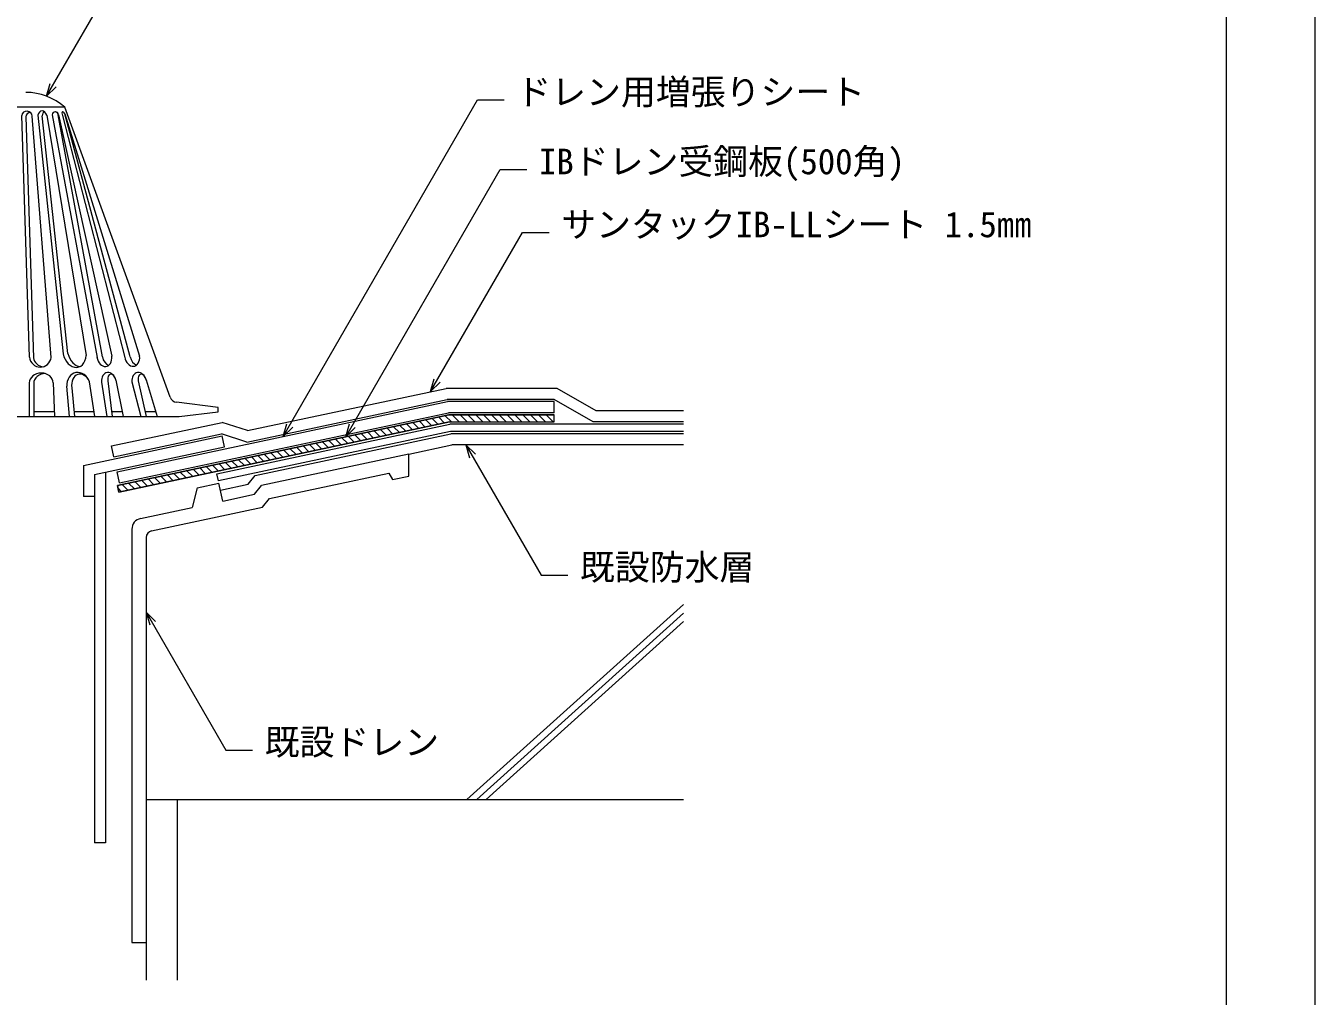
# Model space of a CAD drawing. Units: millimetres, scale not verified. Extents: x -840 to 840, y -594 to 594.
# Drawn here: x 258 to 840, y -307 to 131 of the extents above; entities that cross this region are included whole.
import ezdxf
from ezdxf.enums import TextEntityAlignment as Align

# ---------------------------------------------------------------- set-up
doc = ezdxf.new("R2010")
doc.units = ezdxf.units.MM
doc.header["$LTSCALE"] = 2
for name, color, linetype, lineweight in [('0-0_実線', 7, 'Continuous', 9), ('0-1_躯体', 7, 'Continuous', 9), ('0-2_部材(ﾄﾞﾚﾝ)', 4, 'Continuous', 9), ('0-5_緩衝フォーム', 7, 'Continuous', 9), ('0-6_部材(積層鋼板)', 4, 'Continuous', 9), ('0-7_増張りシート', 7, 'Continuous', 9), ('0-8_IBｼｰﾄ', 7, 'Continuous', 9), ('0-9_寸法線', 7, 'Continuous', 9), ('0-A_文字', 5, 'Continuous', 9), ('0-B_輪郭線', 2, 'Continuous', 9), ('0-C_図面枠', 7, 'Continuous', 9)]:
    doc.layers.add(name, color=color, linetype=linetype, lineweight=lineweight)
doc.styles.add('ＭＳ ゴシック', font='')
doc.styles.get('ＭＳ ゴシック').set_extended_font_data('MS Gothic')

msp = doc.modelspace()

# ---------------------------------------------------------------- linework, layer by layer
at = {"layer": '0-0_実線'}
for p, q in [((361.587, -71.873), (449.909, -53.099)), ((430.915, -62.248), (450.435, -58.099)), ((554.922, -53.099), (449.909, -53.099)), ((554.922, -58.099), (450.435, -58.099)), ((358.475, -75.857), (361.587, -71.873)), ((345.92, -78.526), (358.475, -75.857))]:
    msp.add_line(p, q, dxfattribs=at)
at = {"layer": '0-1_躯体'}
for p, q in [((554.922, -130.064), (457.167, -218.018)), ((554.922, -133.98), (461.613, -218.018)), ((554.922, -137.798), (465.798, -218.018)), ((312.46, -218.018), (554.922, -218.018)), ((326.46, -218.018), (326.46, -299.518)), ((312.46, -282.518), (312.46, -299.518))]:
    msp.add_line(p, q, dxfattribs=at)
at = {"layer": '0-2_部材(ﾄﾞﾚﾝ)'}
for p, q in [((275.684, 94.185), (249.922, 94.185)), ((323.297, -36.631), (275.684, 94.185)), ((259.769, -18.592), (256.27, 90.478)), ((258.107, 89.927), (261.522, -18.766)), ((269.576, -18.653), (260.955, 90.208)), ((263.59, 90.59), (274.81, -15.728)), ((277.124, -16.863), (265.459, 90.383)), ((267.528, 90.608), (285.366, -17.759)), ((270.005, 90.836), (290.242, -18.616)), ((292.666, -18.436), (272.667, 90.836)), ((272.928, 90.836), (296.946, -18.117)), ((274.606, 90.48), (302.824, -18.755)), ((275.695, 91.154), (309.483, -18.025)), ((305.202, -18.344), (275.695, 91.154)), ((298.738, -28.944), (301.986, -45.365)), ((312.398, -28.818), (317.337, -45.365)), ((259.679, -30.18), (259.679, -45.365)), ((261.679, -30.465), (261.679, -45.365)), ((270.498, -30.183), (271.064, -45.365)), ((277.797, -45.365), (276.649, -31.622)), ((278.853, -32.315), (280.075, -45.365)), ((289.318, -45.365), (286.877, -29.654)), ((292.313, -29.743), (294.601, -45.365)), ((295.084, -29.164), (297.14, -45.365)), ((305.999, -29.651), (309.952, -45.365)), ((308.769, -29.164), (312.491, -45.365)), ((344.922, -41.211), (326.16, -38.908)), ((249.922, -45.365), (327.381, -45.365)), ((270.983, -43.185), (261.679, -43.185)), ((288.979, -43.185), (279.871, -43.185)), ((294.282, -43.185), (294.28, -43.185)), ((301.549, -43.185), (296.863, -43.185)), ((316.676, -43.185), (311.99, -43.185)), ((327.381, -45.365), (344.922, -43.211)), ((344.922, -43.211), (344.922, -41.211)), ((284.091, -67.387), (346.682, -54.083)), ((347.721, -58.974), (346.682, -54.083)), ((289.091, -71.436), (347.721, -58.974)), ((284.091, -67.387), (284.091, -81.436)), ((289.091, -71.436), (289.091, -81.436)), ((289.091, -71.436), (289.091, -237.605)), ((289.091, -81.436), (284.091, -81.436))]:
    msp.add_line(p, q, dxfattribs=at)
at = {"layer": '0-2_部材(ﾄﾞﾚﾝ)', "color": 6}
for p, q in [((430.915, -62.248), (364.407, -76.385)), ((430.915, -72.216), (430.915, -62.248)), ((335.484, -77.524), (345.265, -75.444)), ((346.96, -83.416), (345.265, -75.444)), ((368.073, -82.251), (421.871, -70.816)), ((421.871, -70.816), (423.579, -73.776)), ((423.579, -73.776), (430.915, -72.216)), ((335.484, -77.524), (333.116, -86.359)), ((346.96, -83.416), (361.294, -80.369)), ((361.294, -80.369), (364.407, -76.385)), ((309.92, -91.289), (333.116, -86.359)), ((314.836, -96.89), (364.96, -86.236)), ((364.96, -86.236), (368.073, -82.251)), ((305.96, -96.18), (305.96, -282.518)), ((312.46, -99.824), (312.46, -282.518)), ((305.96, -282.518), (312.46, -282.518))]:
    msp.add_line(p, q, dxfattribs=at)
at = {"layer": '0-2_部材(ﾄﾞﾚﾝ)'}
msp.add_lwpolyline([(294.091, -70.373), (294.091, -237.605), (289.091, -237.605)], dxfattribs=at)
for centre, radius, start, end in [((258.097, 74.451), 26.434, 48.29134, 90), ((326.586, -35.434), 3.5, 200, 263)]:
    msp.add_arc(centre, radius, start, end, dxfattribs=at)
at = {"layer": '0-2_部材(ﾄﾞﾚﾝ)', "color": 6}
for centre, radius in [((310.96, -96.18), 5), ((315.46, -99.824), 3)]:
    msp.add_arc(centre, radius, 102, 180, dxfattribs=at)
at = {"layer": '0-2_部材(ﾄﾞﾚﾝ)'}
for centre, major_axis, ratio, start_param, end_param in [((258.611, 90.323), (2.348, 0), 0.886924, 6.2279193, 9.3499522), ((260.522, 89.766), (2.423, 0), 0.859411, 1.6928193, 3.0643808), ((265.596, 90.022), (0.447, -2.444), 0.810796, 1.663069, 4.3328539), ((267.282, 89.729), (0.447, -2.444), 0.73303, 3.2951151, 4.3107106), ((271.467, 90.662), (0.373, -1.429), 0.99649, 1.434373, 4.3396456), ((271.205, 90.662), (0.373, -1.429), 0.99649, 1.434373, 2.7980928), ((275.407, 90.211), (0.775, -1.927), 0.320891, 1.9496208, 4.4450345), ((280.088, -16.16), (-1.642, 6.889), 0.730751, 1.3365267, 4.309097), ((281.801, -15.748), (-1.642, 6.889), 0.678922, 1.5707963, 2.9655297), ((264.676, -18.011), (0, -5.026), 0.98291, 4.8282127, 7.7259122), ((264.676, -18.011), (0, -5.026), 0.98291, 4.8282127, 7.7259122), ((266.377, -17.834), (0, -5.026), 0.98291, 4.8988833, 6.21134), ((293.555, -18.075), (-0.912, 4.646), 0.708847, 1.5405702, 4.5651123), ((295.938, -17.683), (-0.912, 4.646), 0.708847, 1.5936608, 2.7516796), ((306.091, -17.983), (-0.912, 4.646), 0.708847, 1.5405702, 4.5651123), ((308.474, -17.591), (-0.912, 4.646), 0.708847, 1.5936608, 2.7516796), ((265.088, -30.221), (5.41, 0), 0.837, 0.0085288, 3.1325602), ((266.745, -30.501), (5.066, 0), 0.893866, 1.5252826, 3.1336687), ((281.939, -31.513), (1.357, -5.983), 0.857948, 1.6885493, 4.5381823), ((283.216, -32.225), (1.357, -5.983), 0.703973, 1.8695364, 4.5689746), ((295.555, -29.529), (0.881, -4.023), 0.78571, 1.5440978, 4.594689), ((296.932, -29.195), (0.627, -2.965), 0.600316, 1.5656896, 4.5759447), ((309.241, -29.529), (0.881, -4.023), 0.78571, 1.5440978, 4.594689), ((310.618, -29.195), (0.627, -2.965), 0.600316, 1.5656896, 4.5860752)]:
    msp.add_ellipse(centre, major_axis=major_axis, ratio=ratio, start_param=start_param, end_param=end_param, dxfattribs=at)
at = {"layer": '0-5_緩衝フォーム'}
for p, q in [((344.344, -71.108), (449.454, -48.766)), ((554.922, -48.766), (449.454, -48.766)), ((554.922, -52.099), (449.804, -52.099))]:
    msp.add_line(p, q, dxfattribs=at)
msp.add_lwpolyline([(449.804, -52.099), (345.037, -74.368), (344.344, -71.108)], dxfattribs=at)
at = {"layer": '0-6_部材(積層鋼板)', "color": 7}
for p, q in [((299.506, -76.379), (449.016, -44.599)), ((449.016, -44.599), (496.587, -44.599)), ((496.587, -47.766), (496.587, -44.599)), ((449.349, -47.766), (300.165, -79.476)), ((449.349, -47.766), (496.587, -47.766)), ((300.165, -79.476), (299.506, -76.379))]:
    msp.add_line(p, q, dxfattribs=at)
at = {"layer": '0-6_部材(積層鋼板)'}
for p, q in [((444.218, -48.857), (441.548, -46.187)), ((447.134, -48.237), (444.464, -45.567)), ((450.198, -47.766), (447.379, -44.947)), ((453.734, -47.766), (450.567, -44.599)), ((457.269, -47.766), (454.103, -44.599)), ((460.805, -47.766), (457.638, -44.599)), ((464.34, -47.766), (461.174, -44.599)), ((467.876, -47.766), (464.709, -44.599)), ((471.411, -47.766), (468.245, -44.599)), ((474.947, -47.766), (471.78, -44.599)), ((478.483, -47.766), (475.316, -44.599)), ((482.018, -47.766), (478.851, -44.599)), ((485.554, -47.766), (482.387, -44.599)), ((489.089, -47.766), (485.922, -44.599)), ((492.625, -47.766), (489.458, -44.599)), ((496.16, -47.766), (492.994, -44.599)), ((496.587, -44.657), (496.529, -44.599)), ((417.976, -54.435), (415.306, -51.765)), ((420.892, -53.815), (418.222, -51.145)), ((423.807, -53.195), (421.138, -50.525)), ((426.723, -52.575), (424.053, -49.905)), ((429.639, -51.956), (426.969, -49.286)), ((432.555, -51.336), (429.885, -48.666)), ((435.471, -50.716), (432.801, -48.046)), ((438.386, -50.096), (435.716, -47.426)), ((441.302, -49.476), (438.632, -46.807)), ((388.818, -60.632), (386.148, -57.962)), ((391.734, -60.013), (389.064, -57.343)), ((394.65, -59.393), (391.98, -56.723)), ((397.566, -58.773), (394.896, -56.103)), ((400.481, -58.153), (397.811, -55.483)), ((403.397, -57.533), (400.727, -54.864)), ((406.313, -56.914), (403.643, -54.244)), ((409.229, -56.294), (406.559, -53.624)), ((412.144, -55.674), (409.474, -53.004)), ((415.06, -55.054), (412.39, -52.384)), ((362.576, -66.21), (359.906, -63.54)), ((365.492, -65.59), (362.822, -62.92)), ((368.408, -64.971), (365.738, -62.301)), ((371.324, -64.351), (368.654, -61.681)), ((374.239, -63.731), (371.569, -61.061)), ((377.155, -63.111), (374.485, -60.441)), ((380.071, -62.492), (377.401, -59.822)), ((382.987, -61.872), (380.317, -59.202)), ((385.902, -61.252), (383.233, -58.582)), ((333.419, -72.408), (330.749, -69.738)), ((336.334, -71.788), (333.665, -69.118)), ((339.25, -71.168), (336.58, -68.498)), ((342.166, -70.549), (339.496, -67.879)), ((345.082, -69.929), (342.412, -67.259)), ((347.997, -69.309), (345.328, -66.639)), ((350.913, -68.689), (348.243, -66.019)), ((353.829, -68.069), (351.159, -65.4)), ((356.745, -67.45), (354.075, -64.78)), ((359.661, -66.83), (356.991, -64.16)), ((307.177, -77.986), (304.507, -75.316)), ((310.093, -77.366), (307.423, -74.696)), ((313.008, -76.746), (310.338, -74.076)), ((315.924, -76.126), (313.254, -73.457)), ((318.84, -75.507), (316.17, -72.837)), ((321.756, -74.887), (319.086, -72.217)), ((324.671, -74.267), (322.001, -71.597)), ((327.587, -73.647), (324.917, -70.977)), ((330.503, -73.028), (327.833, -70.358)), ((301.345, -79.225), (299.779, -77.659)), ((304.261, -78.605), (301.591, -75.936))]:
    msp.add_line(p, q, dxfattribs=at)
msp.add_lwpolyline([(449.016, -44.599), (299.506, -76.379), (300.165, -79.476), (449.349, -47.766), (496.587, -47.766), (496.587, -44.599)], close=True, dxfattribs=at)
at = {"layer": '0-7_増張りシート'}
for p, q in [((299.299, -70.289), (448.385, -38.599)), ((496.587, -38.599), (448.385, -38.599)), ((496.587, -43.599), (496.587, -38.599)), ((300.338, -75.18), (448.911, -43.599)), ((496.587, -43.599), (448.911, -43.599)), ((300.338, -75.18), (299.299, -70.289))]:
    msp.add_line(p, q, dxfattribs=at)
at = {"layer": '0-8_IBｼｰﾄ'}
for p, q in [((358.158, -51.644), (447.755, -32.599)), ((497.926, -32.599), (447.755, -32.599)), ((515.536, -42.766), (497.926, -32.599)), ((357.887, -56.813), (448.28, -37.599)), ((496.587, -37.599), (448.28, -37.599)), ((514.196, -47.766), (496.587, -37.599)), ((554.922, -42.766), (515.536, -42.766)), ((296.804, -58.551), (346.745, -47.936)), ((358.158, -51.644), (346.745, -47.936)), ((554.922, -47.766), (514.196, -47.766)), ((297.843, -63.442), (346.474, -53.105)), ((357.887, -56.813), (346.474, -53.105)), ((297.843, -63.442), (296.804, -58.551))]:
    msp.add_line(p, q, dxfattribs=at)
at = {"layer": '0-9_寸法線'}
for p, q in [((267.507, 99.153), (322.334, 194.118)), ((374.312, -54.344), (461.953, 97.457)), ((461.953, 97.457), (473.953, 97.457)), ((402.573, -54.471), (472.171, 66.078)), ((472.171, 66.078), (484.171, 66.078)), ((440.806, -34.077), (482.235, 37.682)), ((482.235, 37.682), (494.235, 37.682)), ((456.752, -58.099), (490.682, -116.868)), ((490.682, -116.868), (502.682, -116.868)), ((312.46, -133.53), (348.402, -195.785)), ((348.402, -195.785), (360.402, -195.785))]:
    msp.add_line(p, q, dxfattribs=at)
for points in [[(271.749, 103.396), (267.507, 99.153), (269.06, 104.949)], [(445.048, -29.834), (440.806, -34.077), (442.358, -28.281)], [(378.554, -50.102), (374.312, -54.344), (375.864, -48.549)], [(406.816, -50.229), (402.573, -54.471), (404.126, -48.676)], [(460.995, -62.342), (456.752, -58.099), (458.305, -63.895)], [(316.702, -137.773), (312.46, -133.53), (314.013, -139.326)]]:
    msp.add_lwpolyline(points, dxfattribs=at)
at = {"layer": '0-B_輪郭線'}
msp.add_lwpolyline([(800, 554), (-800, 554), (-800, -554), (800, -554)], close=True, dxfattribs=at)
at = {"layer": '0-C_図面枠'}
msp.add_lwpolyline([(840, -594), (840, 594), (-840, 594), (-840, -594)], close=True, dxfattribs=at)

# ---------------------------------------------------------------- texts
at = {"layer": '0-A_文字', "color": 7, "style": 'ＭＳ ゴシック'}
for s, p in [('ドレン用増張りシート', (479.463, 91.883)), ('IBドレン受鋼板(500角)', (489.681, 60.503)), ('サンタックIB-LLシート 1.5㎜', (499.745, 32.108)), ('既設防水層', (508.192, -122.442)), ('既設ドレン', (365.912, -201.36))]:
    msp.add_text(s, height=11.54, dxfattribs=at).set_placement(p, align=Align.BOTTOM_LEFT)

doc.saveas('drawing.dxf')
